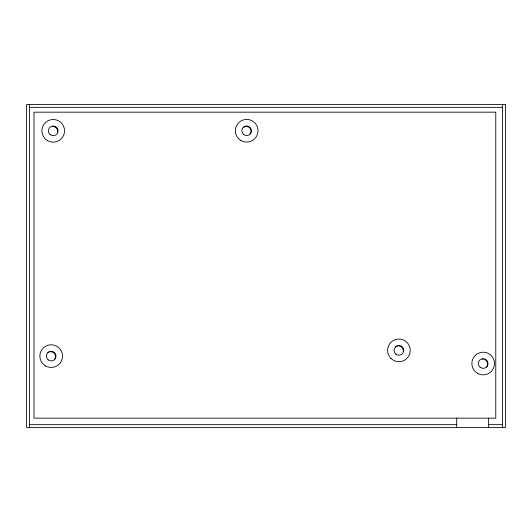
<?xml version="1.0" encoding="UTF-8"?>
<svg xmlns="http://www.w3.org/2000/svg" width="532" height="532" viewBox="0 0 532 532"><rect width="100%" height="100%" fill="white"/><g stroke="black" fill="none" stroke-linecap="round" stroke-linejoin="round"><path stroke-width="0.8" d="M29.433 107.344L502.567 107.344M29.433 424.656L456.715 424.656M488.635 424.656L502.567 424.656M502.567 104.511L502.567 427.489M488.635 418.159L488.635 427.489M456.715 418.159L456.715 427.489M29.433 104.511L29.433 427.489M243.35 127.314A4.828 4.828 0 0 1 250.033 134.17M395.589 346.924A4.828 4.828 0 0 1 397.909 346M399.173 346.013A4.828 4.828 0 0 1 403.263 351.486M50.181 351.752A4.828 4.828 0 0 1 54.55 359.539M47.86 352.676A4.828 4.828 0 0 1 48.957 352.064M52.216 126.476A4.828 4.828 0 0 1 57.569 131.963M487.531 364.646A4.828 4.828 0 0 1 486.547 366.947M482.185 359.16A4.828 4.828 0 0 1 483.442 359.173M484.659 359.519A4.828 4.828 0 0 1 487.551 363.389M505.4 104.511L26.6 104.511L26.6 427.489L505.4 427.489L505.4 104.511M495.777 112.179L33.982 112.179L33.982 418.159L495.777 418.159L495.777 112.179M241.009 140.561A11.332 11.332 0 0 0 258.007 130.746A11.332 11.332 0 0 0 241.009 120.93A11.332 11.332 0 0 0 241.009 140.561M243.689 134.543A4.828 4.828 0 0 0 251.456 131.437A4.828 4.828 0 0 0 244.886 126.257A4.828 4.828 0 0 0 243.689 134.543M390.907 358.368A11.332 11.332 0 0 0 409.866 353.295A11.332 11.332 0 0 0 395.988 339.409A11.332 11.332 0 0 0 390.907 358.368M395.928 354.152A4.828 4.828 0 0 0 403.702 351.047A4.828 4.828 0 0 0 397.125 345.873A4.828 4.828 0 0 0 395.928 354.152M45.519 365.923A11.332 11.332 0 0 0 62.523 356.114A11.332 11.332 0 0 0 45.519 346.299A11.332 11.332 0 0 0 45.519 365.923M48.199 359.905A4.828 4.828 0 0 0 55.966 356.799A4.828 4.828 0 0 0 49.396 351.625A4.828 4.828 0 0 0 48.199 359.905M47.561 140.648A11.332 11.332 0 0 0 64.558 130.832A11.332 11.332 0 0 0 47.561 121.023A11.332 11.332 0 0 0 47.561 140.648M50.234 134.629A4.828 4.828 0 0 0 58.008 131.524A4.828 4.828 0 0 0 51.431 126.35A4.828 4.828 0 0 0 50.234 134.629M477.523 373.338A11.332 11.332 0 0 0 494.521 363.522A11.332 11.332 0 0 0 477.523 353.707A11.332 11.332 0 0 0 477.523 373.338M480.203 367.313A4.828 4.828 0 0 0 487.97 364.214A4.828 4.828 0 0 0 481.394 359.034A4.828 4.828 0 0 0 480.203 367.313"/></g></svg>
